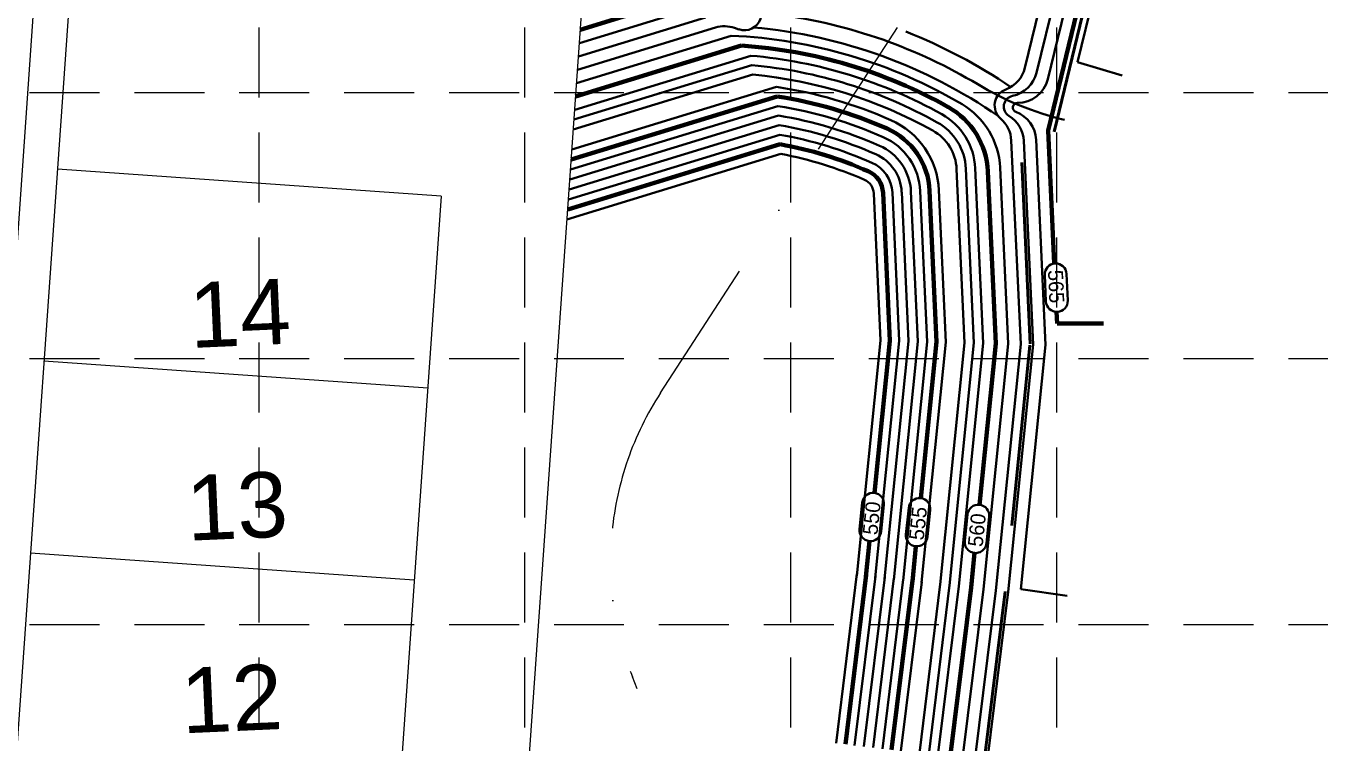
# Model space of a CAD drawing. Header units: feet. Extents: x 6037 to 11520, y 4436 to 7866.
# Drawn here: x 10243.1 to 10659.4, y 6027.5 to 6258.1 of the extents above; entities that cross this region are included whole.
import ezdxf
from ezdxf.enums import TextEntityAlignment as Align

# ---------------------------------------------------------------- set-up
doc = ezdxf.new("R2010")
doc.units = ezdxf.units.FT
doc.header["$LTSCALE"] = 0.4
doc.header["$MEASUREMENT"] = 0
for name, pattern in [('DASHED2', [0.375, 0.25, -0.125]), ('DGN Style 3', [204.068222, 145.763016, -58.305206]), ('DGN Style 4', [233.366589, 116.610413, -58.305206, 0.145763, -58.305206]), ('HIDDEN', [0.375, 0.25, -0.125])]:
    doc.linetypes.add(name, pattern=pattern)
for name, color, linetype in [('1 LOT NUMBER', 7, 'Continuous'), ('grid', 254, 'HIDDEN'), ('Level 1', 7, 'Continuous'), ('LOTLINE', 7, 'Continuous'), ('PAVING', 7, 'Continuous'), ('ROW', 7, 'Continuous')]:
    doc.layers.add(name, color=color, linetype=linetype)
doc.styles.get("Standard").update_dxf_attribs({"font": 'ARIAL.TTF'})
doc.styles.add('Style-CHAR_FAST_FONT', font='CHAR_FAST_FONT.shx')

msp = doc.modelspace()

# ---------------------------------------------------------------- linework, layer by layer
at = {"layer": 'grid', "color": 252, "linetype": 'DASHED2', "ltscale": 225}
for p, q in [((10317.99, 7776.26), (10317.99, 4782.14)), ((10403.52, 7776.26), (10403.52, 4782.14)), ((10489.06, 7776.26), (10489.06, 4782.14)), ((10574.59, 7776.26), (10574.59, 4782.14)), ((6126.74, 6236.62), (11429.95, 6236.62)), ((6126.74, 6151.09), (11429.95, 6151.09)), ((6126.74, 6065.55), (11429.95, 6065.55))]:
    msp.add_line(p, q, dxfattribs=at)
at = {"layer": 'Level 1', "color": 5, "linetype": 'DGN Style 4', "lineweight": 0}
for p, q in [((10447.26, 6140.1), (10578.7, 6342.73)), ((10508.71, 5871.31), (10438.22, 6048.76))]:
    msp.add_line(p, q, dxfattribs=at)
at = {"layer": 'Level 1', "color": 5, "linetype": 'Continuous', "lineweight": 40}
for p, q in [((10568.23, 6243), (10588.24, 6325.52)), ((10571.84, 6240.93), (10591.93, 6323.76)), ((10581.4, 6246.41), (10599.71, 6321.91)), ((10564.5, 6244.61), (10576.21, 6292.89)), ((10421.13, 6252.49), (10458.56, 6263.95)), ((10420.83, 6248.22), (10461.73, 6260.73)), ((10420.23, 6239.67), (10470.01, 6254.9)), ((10420.53, 6243.94), (10464.91, 6257.52)), ((10472.42, 6256.95), (10471.1, 6257.41)), ((10419.63, 6231.12), (10476.35, 6248.48)), ((10581.4, 6246.41), (10595.78, 6242.14)), ((10419.18, 6224.7), (10476.98, 6242.39)), ((10419.4, 6227.91), (10476.67, 6245.44)), ((10418.73, 6218.29), (10484.57, 6238.44)), ((10418.05, 6208.67), (10485.22, 6229.23)), ((10418.28, 6211.88), (10485.01, 6232.3)), ((10417.83, 6205.47), (10485.42, 6226.15)), ((10417.6, 6202.26), (10485.61, 6223.07)), ((10563.13, 6155.7), (10560.1, 6221.18)), ((10567.14, 6155.59), (10564.11, 6221.08)), ((10571.15, 6155.48), (10568.09, 6221.47)), ((10417.15, 6195.85), (10485.97, 6216.91)), ((10551.1, 6156.03), (10548.5, 6212.28)), ((10559.12, 6155.81), (10556.5, 6212.48)), ((10545.09, 6156.2), (10542.5, 6212.01)), ((10548.09, 6156.11), (10545.5, 6212.14)), ((10518.02, 6156.93), (10515.84, 6204.22)), ((10524.04, 6156.77), (10521.83, 6204.5)), ((10527.05, 6156.69), (10524.83, 6204.64)), ((10530.05, 6156.61), (10527.82, 6204.78)), ((10533.06, 6156.52), (10530.82, 6204.91)), ((10539.07, 6156.36), (10536.81, 6205.19)), ((10518.02, 6156.93), (10510.36, 6081.21)), ((10524.04, 6156.77), (10516.33, 6080.6)), ((10527.05, 6156.69), (10519.31, 6080.3)), ((10530.05, 6156.61), (10522.3, 6080)), ((10533.06, 6156.52), (10525.28, 6079.7)), ((10539.07, 6156.36), (10531.25, 6079.09)), ((10545.09, 6156.2), (10537.22, 6078.49)), ((10548.09, 6156.11), (10540.21, 6078.18)), ((10551.1, 6156.03), (10543.19, 6077.88)), ((10559.12, 6155.81), (10551.14, 6076.99)), ((10563.13, 6155.7), (10555.12, 6076.55)), ((10567.14, 6155.59), (10559.09, 6076.1)), ((10571.15, 6155.48), (10563.2, 6076.96)), ((10510.44, 6081.91), (10503.75, 6027.46)), ((10516.39, 6081.18), (10509.7, 6026.73)), ((10519.37, 6080.81), (10512.68, 6026.36)), ((10522.35, 6080.44), (10515.66, 6026)), ((10525.33, 6080.08), (10518.64, 6025.63)), ((10531.28, 6079.35), (10524.59, 6024.9)), ((10537.24, 6078.61), (10530.55, 6024.17)), ((10540.21, 6078.25), (10533.52, 6023.8)), ((10543.19, 6077.88), (10536.5, 6023.43)), ((10551.14, 6076.99), (10544.44, 6022.46)), ((10555.12, 6076.55), (10548.41, 6021.97)), ((10559.09, 6076.1), (10552.38, 6021.48)), ((10578.04, 6074.76), (10563.2, 6076.96))]:
    msp.add_line(p, q, dxfattribs=at)
at = {"layer": 'Level 1', "color": 5, "linetype": 'Continuous', "lineweight": 70}
for p, q in [((10571.96, 6224.45), (10590.02, 6298.94)), ((10421.43, 6256.77), (10447.27, 6264.67)), ((10419.93, 6235.39), (10473.28, 6251.72)), ((10418.5, 6215.08), (10484.79, 6235.37)), ((10573.94, 6181.65), (10571.96, 6224.45)), ((10417.38, 6199.05), (10485.79, 6219.99)), ((10555.11, 6155.92), (10552.55, 6211.29)), ((10521.03, 6156.85), (10518.83, 6204.36)), ((10536.07, 6156.44), (10533.82, 6205.05)), ((10574.83, 6162.36), (10574.66, 6166.1)), ((10589.77, 6162.36), (10574.83, 6162.36)), ((10521.03, 6156.85), (10516.08, 6107.89)), ((10536.07, 6156.44), (10530.98, 6106.21)), ((10555.11, 6155.92), (10549.86, 6104.08)), ((10514.51, 6092.4), (10513.34, 6080.9)), ((10529.42, 6090.72), (10528.27, 6079.39)), ((10548.3, 6088.59), (10547.17, 6077.44)), ((10513.42, 6081.54), (10506.73, 6027.09)), ((10528.3, 6079.71), (10521.61, 6025.26)), ((10547.17, 6077.44), (10540.47, 6022.95))]:
    msp.add_line(p, q, dxfattribs=at)
at = {"layer": 'Level 1', "color": 5, "linetype": 'DGN Style 3', "lineweight": 53}
for p, q in [((10573.87, 6223.98), (10591.93, 6298.47)), ((10566.13, 6155.84), (10563.16, 6220.02)), ((10566.11, 6155.4), (10558.1, 6076.24)), ((10558.1, 6076.18), (10551.39, 6021.61))]:
    msp.add_line(p, q, dxfattribs=at)
at = {"layer": 'Level 1', "flags": 128}
msp.add_lwpolyline([(10321.28, 4831.4), (10431.33, 6397.65), (10458.48, 7358.89)], dxfattribs=at)
at = {"layer": 'Level 1', "color": 5, "linetype": 'Continuous', "lineweight": 40, "flags": 128}
for points in [[(10571.25, 6169.45), (10570.86, 6178.01), (10570.86, 6178.01), (10570.86, 6178.01, -1), (10577.86, 6178.33), (10577.86, 6178.33), (10577.86, 6178.33), (10578.24, 6169.76), (10578.24, 6169.76), (10578.24, 6169.76, -1), (10571.25, 6169.45)], [(10519.14, 6104.05), (10518.24, 6095.52), (10518.24, 6095.52), (10518.24, 6095.52, -1), (10511.28, 6096.25), (10511.28, 6096.25), (10511.28, 6096.25), (10512.17, 6104.78), (10512.17, 6104.78), (10512.17, 6104.78, -1), (10519.14, 6104.05)], [(10534.04, 6102.37), (10533.15, 6093.85), (10533.15, 6093.85), (10533.15, 6093.85, -1), (10526.19, 6094.58), (10526.19, 6094.58), (10526.19, 6094.58), (10527.08, 6103.1), (10527.08, 6103.1), (10527.08, 6103.1, -1), (10534.04, 6102.37)], [(10552.98, 6100.24), (10552.09, 6091.71), (10552.09, 6091.71), (10552.09, 6091.71, -1), (10545.12, 6092.44), (10545.12, 6092.44), (10545.12, 6092.44), (10546.02, 6100.97), (10546.02, 6100.97), (10546.02, 6100.97, -1), (10552.98, 6100.24)]]:
    msp.add_lwpolyline(points, format="xyb", dxfattribs=at)
at = {"layer": 'Level 1', "color": 5, "linetype": 'Continuous', "lineweight": 40}
for centre, radius, start, end in [((10474.22, 6262.15), 5.5, 250.9534, 70.9532), ((10463.05, 6095.54), 167.61, 70.5997, 82.3568), ((10467.83, 6247.96), 10, 70.9539, 107.0172), ((10463.05, 6095.54), 159.51, 59.4001, 87.5006), ((10463.05, 6095.54), 162.61, 55.1539, 85.0066), ((10463.05, 6095.54), 172.61, 55.8547, 68.5593), ((10463.05, 6095.54), 167.61, 59.039, 70.5997), ((10463.05, 6095.54), 153.51, 60.8887, 85.0305), ((10463.05, 6095.54), 150.51, 60.8887, 84.8097), ((10463.05, 6095.54), 147.51, 60.8887, 84.5822), ((10554.78, 6246.97), 10, 290.5999, 346.3688), ((10558.51, 6245.36), 10, 281.4098, 346.3689), ((10463.05, 6095.54), 144.51, 66.219, 81.4371), ((10600.73, 6325.02), 100, 239.039, 256.3688), ((10560.24, 6232.46), 5.5, 110.5999, 229.2016), ((10562.12, 6243.28), 10, 269.9901, 346.3688), ((10561.18, 6232.12), 3.5, 101.4098, 238.4613), ((10562.12, 6231.78), 1.5, 89.9901, 249.5601), ((10463.05, 6095.54), 138.51, 66.219, 80.8793), ((10463.05, 6095.54), 135.51, 66.219, 80.5864), ((10463.05, 6095.54), 132.51, 66.219, 80.2834), ((10463.05, 6095.54), 129.51, 66.219, 79.9698), ((10463.05, 6095.54), 123.51, 66.219, 79.3078)]:
    msp.add_arc(centre, radius, start, end, dxfattribs=at)
at = {"layer": 'Level 1', "color": 5, "linetype": 'Continuous', "lineweight": 70}
for radius, start, end in [(156.51, 60.6186, 86.2541), (141.51, 66.219, 81.1627), (126.51, 66.219, 79.6448)]:
    msp.add_arc((10463.05, 6095.54), radius, start, end, dxfattribs=at)
at = {"layer": 'Level 1', "color": 5, "linetype": 'Continuous', "lineweight": 40, "extrusion": (0, 0, -1)}
for centre, radius, start, end in [((-10527.52, 6211.31), 21, 119.1113, 177.3506), ((-10531.52, 6211.32), 25, 120.5999, 177.3501), ((-10554.12, 6220.62), 10, 121.5387, 177.3501), ((-10558.11, 6221.01), 10, 110.4399, 177.3501), ((-10510.84, 6203.99), 26, 113.781, 177.3511), ((-10527.52, 6211.31), 18, 119.1113, 177.351), ((-10550.11, 6220.72), 10, 130.7984, 177.3501), ((-10510.84, 6203.99), 20, 113.781, 177.3513), ((-10527.52, 6211.31), 15, 119.1113, 177.3501), ((-10510.84, 6203.99), 14, 113.781, 177.3508), ((-10510.84, 6203.99), 17, 113.781, 177.3512), ((-10510.84, 6203.99), 11, 113.781, 177.351), ((-10510.84, 6203.99), 5, 113.781, 177.3501)]:
    msp.add_arc(centre, radius, start, end, dxfattribs=at)
at = {"layer": 'Level 1', "color": 5, "linetype": 'Continuous', "lineweight": 70, "extrusion": (0, 0, -1)}
for centre, radius, start, end in [((-10527.58, 6210.14), 25, 119.3814, 177.3501), ((-10510.84, 6203.99), 23, 113.781, 177.3511), ((-10510.84, 6203.99), 8, 113.781, 177.3494)]:
    msp.add_arc(centre, radius, start, end, dxfattribs=at)
at = {"layer": 'Level 1', "color": 5, "linetype": 'DGN Style 4', "lineweight": 0}
msp.add_arc((10531.15, 6085.68), 100, 147.0295, 201.666, dxfattribs=at)
at = {"layer": 'LOTLINE'}
for p, q in [((10376.67, 6203.35), (10253.2, 6211.99)), ((10376.67, 6203.35), (10342.34, 5713.03)), ((10372.35, 6141.61), (10248.88, 6150.26)), ((10368.03, 6079.88), (10244.56, 6088.52))]:
    msp.add_line(p, q, dxfattribs=at)
at = {"layer": 'PAVING'}
msp.add_line((10250.6, 6335.89), (10207.64, 5722.46), dxfattribs=at)
at = {"layer": 'ROW'}
msp.add_line((10261.17, 6325.86), (10218.87, 5721.68), dxfattribs=at)

# ---------------------------------------------------------------- texts
at = {"layer": '1 LOT NUMBER', "color": 7}
for s, p in [('14', (10295.61, 6164.97)), ('13', (10294.67, 6102.99)), ('12', (10292.97, 6041.07))]:
    msp.add_text(s, height=21, rotation=2.5387, dxfattribs=at).set_placement(p, align=Align.MIDDLE_LEFT)
at = {"layer": 'Level 1', "color": 5, "linetype": 'Continuous', "lineweight": 40, "style": 'Style-CHAR_FAST_FONT'}
for s, rotation, p in [('565', 272.57, (10576.69, 6179.72)), ('550', 84.0117, (10512.23, 6094.71)), ('555', 84.0117, (10527.13, 6093.03)), ('560', 84.0117, (10546.07, 6090.89))]:
    msp.add_text(s, height=4.8, rotation=rotation, dxfattribs=at).set_placement(p, align=Align.TOP_LEFT)

doc.saveas('drawing.dxf')
